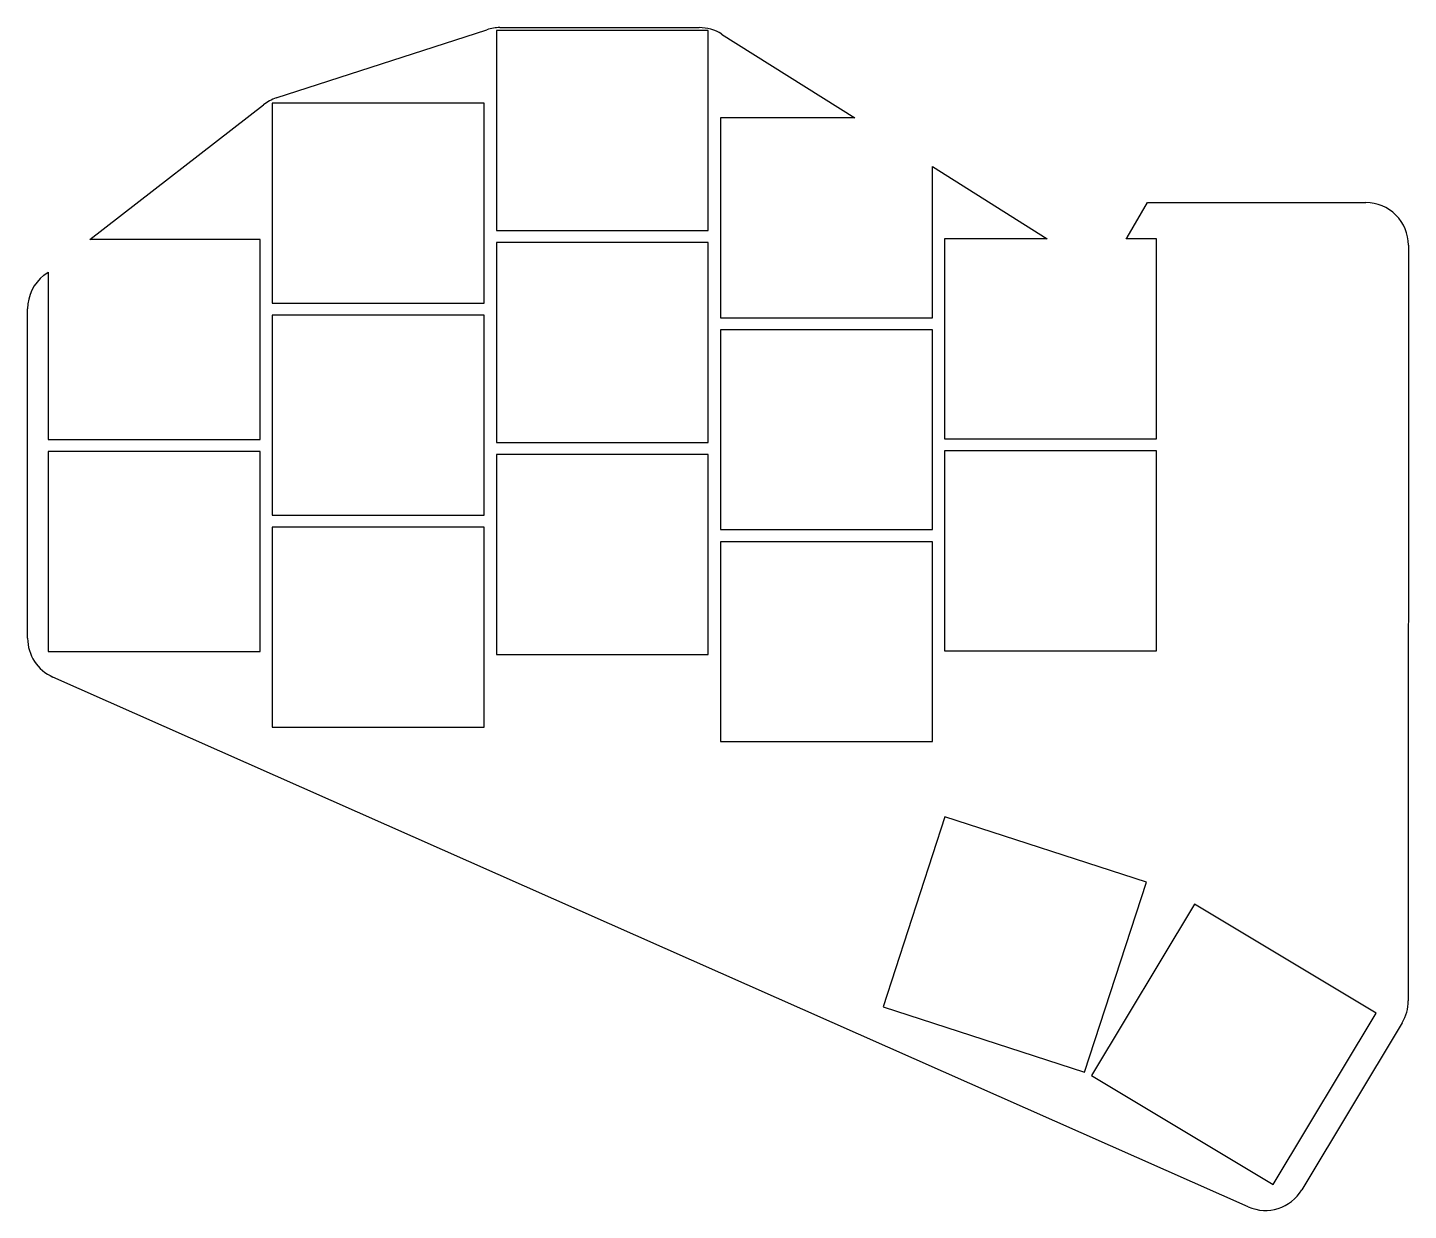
# Model space of a CAD drawing. Header units: millimetres. Extents: x 90 to 204, y -137 to -39.
import ezdxf

# ---------------------------------------------------------------- set-up
doc = ezdxf.new("R2010")
doc.units = ezdxf.units.MM

msp = doc.modelspace()

# ---------------------------------------------------------------- linework, layer by layer
for p, q in [((110.08, -45.06), (127.47, -39.42)), ((145.75, -39.5), (128.25, -39.5)), ((128.25, -39.5), (128.25, -56)), ((128.55, -39.25), (144.99, -39.25)), ((145.75, -56), (145.75, -39.5)), ((146.85, -39.79), (157.84, -46.7)), ((127.25, -45.5), (109.75, -45.5)), ((109.75, -45.5), (109.75, -62)), ((127.25, -62), (127.25, -45.5)), ((94.7, -56.75), (109.02, -45.63)), ((157.84, -46.7), (146.75, -46.7)), ((146.75, -46.7), (146.75, -63.2)), ((164.25, -50.73), (173.73, -56.7)), ((164.25, -63.2), (164.25, -50.73)), ((180.32, -56.57), (182, -53.7)), ((182, -53.7), (200.05, -53.7)), ((108.75, -56.75), (94.7, -56.75)), ((108.75, -73.25), (108.75, -56.75)), ((128.25, -56), (145.75, -56)), ((173.73, -56.7), (165.25, -56.7)), ((165.25, -56.7), (165.25, -73.2)), ((182.75, -56.7), (180.25, -56.7)), ((182.75, -73.2), (182.75, -56.7)), ((145.75, -57), (128.25, -57)), ((128.25, -57), (128.25, -73.5)), ((145.75, -73.5), (145.75, -57)), ((203.55, -57.2), (203.54, -119.61)), ((90.9, -59.7), (91.25, -59.43)), ((91.25, -59.43), (91.25, -73.25)), ((89.55, -89.67), (89.55, -62.46)), ((109.75, -62), (127.25, -62)), ((127.25, -63), (109.75, -63)), ((109.75, -63), (109.75, -79.5)), ((127.25, -79.5), (127.25, -63)), ((146.75, -63.2), (164.25, -63.2)), ((164.25, -64.2), (146.75, -64.2)), ((146.75, -64.2), (146.75, -80.7)), ((164.25, -80.7), (164.25, -64.2)), ((91.25, -73.25), (108.75, -73.25)), ((128.25, -73.5), (145.75, -73.5)), ((165.25, -73.2), (182.75, -73.2)), ((108.75, -74.25), (91.25, -74.25)), ((91.25, -74.25), (91.25, -90.75)), ((108.75, -90.75), (108.75, -74.25)), ((145.75, -74.5), (128.25, -74.5)), ((128.25, -74.5), (128.25, -91)), ((145.75, -91), (145.75, -74.5)), ((182.75, -74.2), (165.25, -74.2)), ((165.25, -74.2), (165.25, -90.7)), ((182.75, -90.7), (182.75, -74.2)), ((109.75, -79.5), (127.25, -79.5)), ((127.25, -80.5), (109.75, -80.5)), ((109.75, -80.5), (109.75, -97)), ((127.25, -97), (127.25, -80.5)), ((146.75, -80.7), (164.25, -80.7)), ((164.25, -81.7), (146.75, -81.7)), ((146.75, -81.7), (146.75, -98.2)), ((164.25, -98.2), (164.25, -81.7)), ((91.25, -90.75), (108.75, -90.75)), ((128.25, -91), (145.75, -91)), ((165.25, -90.7), (182.75, -90.7)), ((190.33, -136.61), (91.63, -92.87)), ((109.75, -97), (127.25, -97)), ((146.75, -98.2), (164.25, -98.2)), ((165.28, -104.4), (160.18, -120.09)), ((181.92, -109.81), (165.28, -104.4)), ((176.82, -125.5), (181.92, -109.81)), ((185.89, -111.61), (177.39, -125.76)), ((200.89, -120.63), (185.89, -111.61)), ((160.18, -120.09), (176.82, -125.5)), ((192.39, -134.77), (200.89, -120.63)), ((203.04, -121.41), (194.75, -135.21)), ((177.39, -125.76), (192.39, -134.77))]:
    msp.add_line(p, q)
for centre, start, end in [((128.55, -42.75), 90, 107.9691), ((144.99, -42.75), 57.8206, 90), ((111.16, -48.39), 107.9691, 127.8451), ((200.05, -57.2), 359.9933, 90), ((177.3, -54.81), 327.3167, 329.7436), ((93.05, -62.46), 127.8451, 180), ((93.05, -89.67), 180, 246.1021), ((200.04, -119.61), 329, 359.9933), ((191.75, -133.41), 246.1021, 329)]:
    msp.add_arc(centre, 3.5, start, end)

doc.saveas('drawing.dxf')
